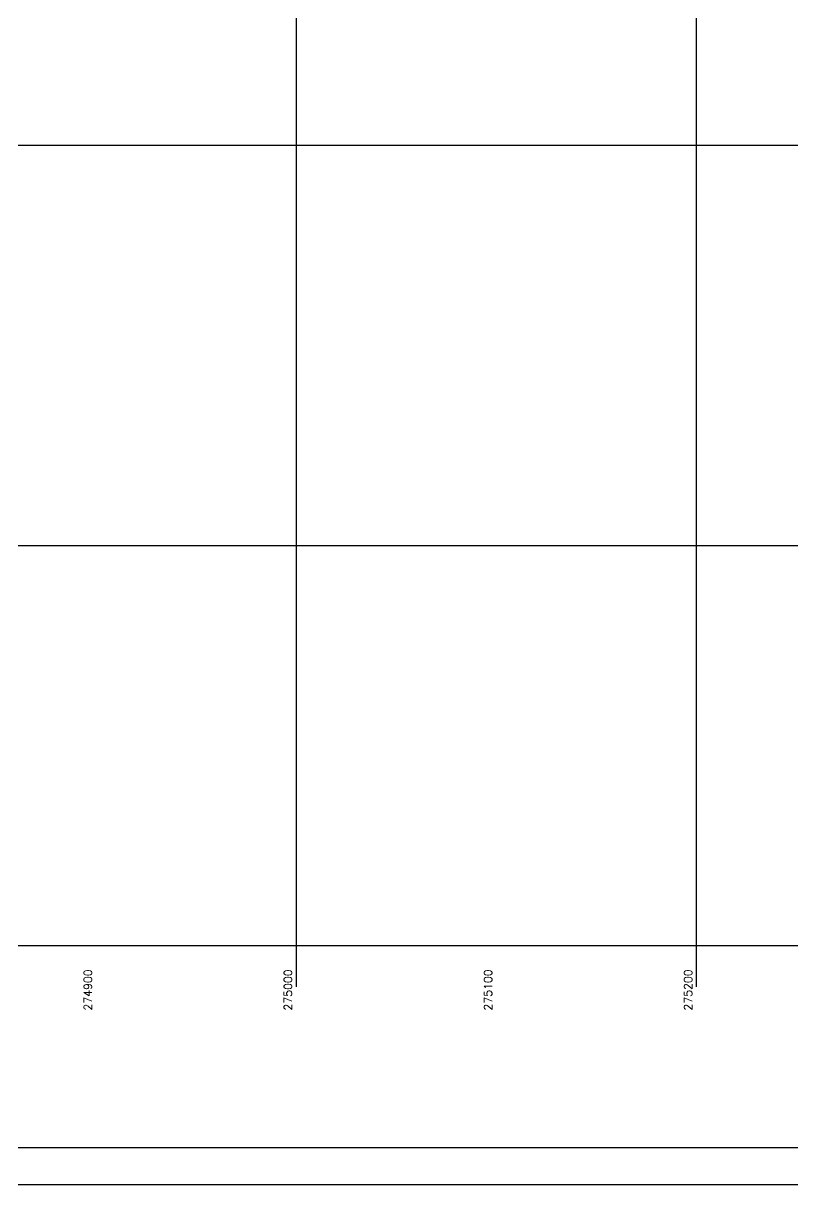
# Model space of a CAD drawing. Header units: millimetres. Extents: x 276147 to 291056, y 9594849 to 9609891.
# Drawn here: x 281383 to 281767, y 9594849 to 9595429 of the extents above; entities that cross this region are included whole.
import ezdxf
from ezdxf.enums import TextEntityAlignment as Align

# ---------------------------------------------------------------- set-up
doc = ezdxf.new("R2010")
doc.units = ezdxf.units.MM
doc.header["$LTSCALE"] = 10
for name, color, linetype in [('2000-Top_malha_coord', 2, 'Continuous'), ('LINHA02', 8, 'Continuous'), ('Top_malha_coord', 8, 'Continuous')]:
    doc.layers.add(name, color=color, linetype=linetype)
doc.styles.add('r80', font='romans.shx')

msp = doc.modelspace()

# ---------------------------------------------------------------- linework, layer by layer
at = {"color": 5}
msp.add_line((282926.07, 9594867.26), (280663.16, 9594867.26), dxfattribs=at)
at = {"layer": 'LINHA02'}
msp.add_line((282945.87, 9594848.8), (280613.16, 9594848.8), dxfattribs=at)
at = {"layer": 'Top_malha_coord'}
for p, q in [((281519.12, 9594947.78), (281519.12, 9597782.25)), ((281719.12, 9594947.78), (281719.12, 9597782.25)), ((280704.94, 9595368.37), (282519.12, 9595368.37)), ((280704.94, 9595168.37), (282519.12, 9595168.37)), ((280704.94, 9594968.37), (282519.12, 9594968.37))]:
    msp.add_line(p, q, dxfattribs=at)

# ---------------------------------------------------------------- texts
at = {"layer": '2000-Top_malha_coord', "style": 'r80'}
for s, p in [('274900', (281418.12, 9594935.89)), ('275000', (281518.12, 9594935.89)), ('275100', (281618.12, 9594935.89)), ('275200', (281718.12, 9594935.89))]:
    msp.add_text(s, height=4, rotation=90, dxfattribs=at).set_placement(p, align=Align.BOTTOM_LEFT)

doc.saveas('drawing.dxf')
